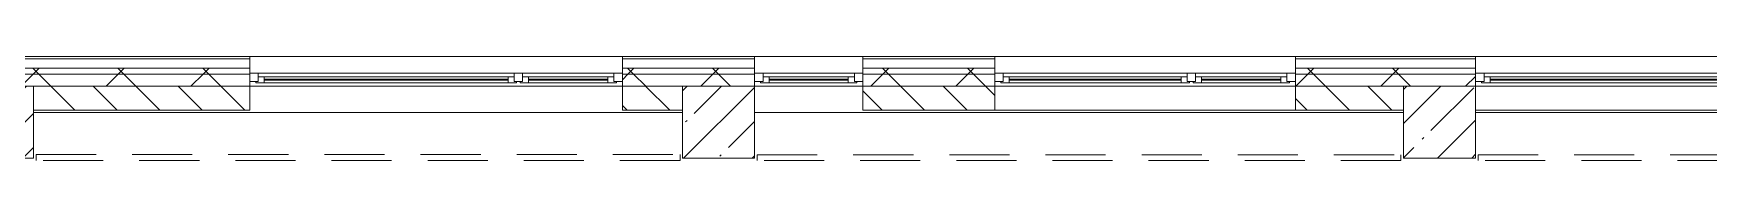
# Model space of a CAD drawing. Header units: millimetres. Extents: x -5426 to 189269, y -8553 to 29000.
# Drawn here: x 105019 to 118957, y 26479 to 27350 of the extents above; entities that cross this region are included whole.
import ezdxf

# ---------------------------------------------------------------- set-up
doc = ezdxf.new("R2010")
doc.units = ezdxf.units.MM
doc.linetypes.add('200_ШТРИХ__ш1_п0_6_', pattern=[800, 500, -300])
for name, color, linetype, lineweight in [('A-DETL-MBND-1', 7, '200_ШТРИХ__ш1_п0_6_', 9), ('A-GLAZ-2', 7, 'Continuous', 5), ('A-WALL', 7, 'Continuous', 9), ('A-WALL-5', 7, 'Continuous', 5), ('I-WALL-20', 7, 'Continuous', 5), ('S-COLS-2', 7, 'Continuous', 5)]:
    doc.layers.add(name, color=color, linetype=linetype, lineweight=lineweight)
pattern_1 = [(45, (62258.8, 0), (-353.5534, 353.5534), []), (135, (62258.8, 0), (-353.5534, -353.5534), [])]
pattern_2 = [(45, (62258.82, 0), (-285.123, 285.123), []), (45, (62543.95, 0), (-285.123, 285.123), [504.031, -100.806, 16.764, -84.042])]

# ---------------------------------------------------------------- blocks, each defined once
blk = doc.blocks.new('BSC_Колонна _Прямоугольная - 600х600-V84-3_4_1_птичка')
at = {"layer": 'S-COLS-2'}
h = blk.add_hatch(dxfattribs=at)
h.set_pattern_fill('FP_73', color=256, style=0, pattern_type=2)
h.set_pattern_definition([(45, (-42460, -26800), (-285.123, 285.123), []), (45, (-42174.88, -26800), (-285.123, 285.123), [504.031, -100.806, 16.764, -84.042])])
h.paths.add_polyline_path([(-300, -300), (300, -300), (300, 300), (-300, 300)])
for p, q in [((300, 300), (-300, 300)), ((-300, 300), (-300, -300)), ((300, -300), (300, 300)), ((-300, -300), (300, -300))]:
    blk.add_line(p, q, dxfattribs=at)
blk = doc.blocks.new('120_Окно_СКБ_2Ст - 120_Окно_СКБ_2Ст 3100х2500 _мал_створка слева_ 2-19089248-3_4_1_птичка')
at = {"layer": 'A-GLAZ-2'}
for p, q in [((-1550, -75), (-1550, -5)), ((-1550, -5), (-1480, -5)), ((1550, -5), (-1550, -5)), ((-1480, -75), (-1550, -75)), ((-1550, -75), (-1500, -75)), ((-1480, -75), (-1500, -75)), ((-1500, -75), (-1500, -85)), ((-1500, -85), (670, -85)), ((670, -85), (-1500, -85)), ((-1480, -5), (-1480, -75)), ((650, -35), (-1480, -35)), ((-1480, -35), (-1480, -75)), ((-1430, -85), (-1430, -35)), ((-1430, -55), (600, -55)), ((600, -65), (-1430, -65)), ((600, -85), (600, -35)), ((650, -75), (650, -5)), ((650, -5), (720, -5)), ((650, -75), (650, -35)), ((720, -75), (650, -75)), ((670, -75), (650, -75)), ((670, -75), (700, -75)), ((670, -85), (670, -75)), ((720, -75), (700, -75)), ((700, -75), (700, -85)), ((700, -85), (1500, -85)), ((1500, -85), (700, -85)), ((720, -5), (720, -75)), ((1480, -35), (720, -35)), ((720, -35), (720, -75)), ((770, -85), (770, -35)), ((770, -55), (1430, -55)), ((1430, -65), (770, -65)), ((1430, -85), (1430, -35)), ((1480, -75), (1480, -5)), ((1480, -5), (1550, -5)), ((1480, -75), (1480, -35)), ((1550, -75), (1480, -75)), ((1500, -75), (1480, -75)), ((1500, -75), (1550, -75)), ((1500, -85), (1500, -75)), ((1550, -5), (1550, -75))]:
    blk.add_line(p, q, dxfattribs=at)
blk = doc.blocks.new('120_Окно_СКБ_2Ст - 120_Окно_СКБ_2Ст 2500х2500 _мал створка справа_-23206729-3_4_1_птичка')
at = {"layer": 'A-GLAZ-2'}
for p, q in [((-1250, -75), (-1250, -5)), ((-1250, -5), (-1180, -5)), ((1250, -5), (-1250, -5)), ((-1180, -75), (-1250, -75)), ((-1250, -75), (-1200, -75)), ((-1180, -75), (-1200, -75)), ((-1200, -75), (-1200, -85)), ((-1200, -85), (370, -85)), ((370, -85), (-1200, -85)), ((-1180, -5), (-1180, -75)), ((350, -35), (-1180, -35)), ((-1180, -35), (-1180, -75)), ((-1130, -85), (-1130, -35)), ((-1130, -55), (300, -55)), ((300, -65), (-1130, -65)), ((300, -85), (300, -35)), ((350, -75), (350, -5)), ((350, -5), (420, -5)), ((350, -75), (350, -35)), ((420, -75), (350, -75)), ((370, -75), (350, -75)), ((370, -75), (400, -75)), ((370, -85), (370, -75)), ((420, -75), (400, -75)), ((400, -75), (400, -85)), ((400, -85), (1200, -85)), ((1200, -85), (400, -85)), ((420, -5), (420, -75)), ((1180, -35), (420, -35)), ((420, -35), (420, -75)), ((470, -85), (470, -35)), ((470, -55), (1130, -55)), ((1130, -65), (470, -65)), ((1130, -85), (1130, -35)), ((1180, -75), (1180, -5)), ((1180, -5), (1250, -5)), ((1180, -75), (1180, -35)), ((1250, -75), (1180, -75)), ((1200, -75), (1180, -75)), ((1200, -75), (1250, -75)), ((1200, -85), (1200, -75)), ((1250, -5), (1250, -75))]:
    blk.add_line(p, q, dxfattribs=at)
blk = doc.blocks.new('120_Окно_СКБ_1Ст - 120_Окно_СКБ_1Ст_900х2500_h_-21649151-3_4_1_птичка')
at = {"layer": 'A-GLAZ-2'}
for p, q in [((-450, -75), (-450, -5)), ((-450, -5), (-380, -5)), ((450, -5), (-450, -5)), ((-380, -75), (-450, -75)), ((-450, -75), (-400, -75)), ((-380, -75), (-400, -75)), ((-400, -75), (-400, -85)), ((-400, -85), (400, -85)), ((400, -85), (-400, -85)), ((-380, -5), (-380, -75)), ((380, -35), (-380, -35)), ((-380, -35), (-380, -75)), ((-330, -85), (-330, -35)), ((-330, -55), (330, -55)), ((330, -65), (-330, -65)), ((330, -85), (330, -35)), ((380, -75), (380, -5)), ((380, -5), (450, -5)), ((380, -75), (380, -35)), ((450, -75), (380, -75)), ((400, -75), (380, -75)), ((400, -75), (450, -75)), ((400, -85), (400, -75)), ((450, -5), (450, -75))]:
    blk.add_line(p, q, dxfattribs=at)

msp = doc.modelspace()

# ---------------------------------------------------------------- hatches: boundary and pattern name
at = {"layer": 'A-WALL-5'}
h = msp.add_hatch(dxfattribs=at)
h.set_pattern_fill('FP_70', color=256, style=0, pattern_type=2)
h.set_pattern_definition(pattern_1)
h.paths.add_polyline_path([(155418.8, 27200), (155468.8, 27200), (155468.8, 27250), (142608.8, 27250), (142608.8, 27200), (154551.5, 27200)])
h.paths.add_polyline_path([(138608.8, 27200), (139508.8, 27200), (139508.8, 27250), (138608.8, 27250)])
h.paths.add_polyline_path([(133068.8, 27200), (133068.8, 27250), (131868.8, 27250), (131868.8, 27200), (132178.6, 27200)])
h.paths.add_polyline_path([(128449.8, 27200), (129368.8, 27200), (129368.8, 27250), (125118.8, 27250), (125118.8, 27200), (126585.3, 27200)])
h.paths.add_polyline_path([(135168.8, 27200), (136508.8, 27200), (136508.8, 27250), (135168.8, 27250)])
h.paths.add_polyline_path([(123788.7, 27200), (124218.8, 27200), (124218.8, 27250), (122118.8, 27250), (122118.8, 27200), (122856.5, 27200)])
h.paths.add_polyline_path([(120992.1, 27200), (121218.8, 27200), (121218.8, 27250), (120118.8, 27250), (120118.8, 27200)])
h.paths.add_polyline_path([(116331.1, 27200), (117018.8, 27200), (117018.8, 27250), (115518.8, 27250), (115518.8, 27200)])
h.paths.add_polyline_path([(112602.3, 27200), (113018.8, 27200), (113018.8, 27250), (111919.1, 27250), (111919.1, 27200)])
h.paths.add_polyline_path([(110737.9, 27200), (111019.1, 27200), (111019.1, 27250), (109918.8, 27250), (109918.8, 27200)])
h.paths.add_polyline_path([(104318.8, 27200), (106818.8, 27200), (106818.8, 27250), (104318.8, 27250)])
h = msp.add_hatch(dxfattribs=at)
h.set_pattern_fill('FP_70', color=256, style=0, pattern_type=2)
h.set_pattern_definition(pattern_1)
h.paths.add_polyline_path([(155318.8, 27100), (155418.8, 27100), (155418.8, 27200), (142608.8, 27200), (142608.8, 27100), (154551.5, 27100)])
h.paths.add_polyline_path([(133068.8, 27100), (133068.8, 27200), (131868.8, 27200), (131868.8, 27100), (132178.6, 27100)])
h.paths.add_polyline_path([(136508.8, 27100), (136508.8, 27200), (135168.8, 27200), (135168.8, 27100), (135907.4, 27100)])
h.paths.add_polyline_path([(138608.8, 27100), (139508.8, 27100), (139508.8, 27200), (138608.8, 27200)])
h.paths.add_polyline_path([(129368.8, 27100), (129368.8, 27200), (125118.8, 27200), (125118.8, 27100), (128449.8, 27100)])
h.paths.add_polyline_path([(122118.8, 27100), (124218.8, 27100), (124218.8, 27200), (122118.8, 27200)])
h.paths.add_polyline_path([(121218.8, 27100), (121218.8, 27200), (120118.8, 27200), (120118.8, 27100), (120992.1, 27100)])
h.paths.add_polyline_path([(116331.1, 27100), (117018.8, 27100), (117018.8, 27200), (115518.8, 27200), (115518.8, 27100)])
h.paths.add_polyline_path([(112602.3, 27100), (113018.8, 27100), (113018.8, 27200), (111919.1, 27200), (111919.1, 27100)])
h.paths.add_polyline_path([(110737.9, 27100), (111019.1, 27100), (111019.1, 27200), (109918.8, 27200), (109918.8, 27100)])
h.paths.add_polyline_path([(106076.9, 27100), (106818.8, 27100), (106818.8, 27200), (104418.8, 27200), (104418.8, 27100), (105018.8, 27100)])
h = msp.add_hatch(dxfattribs=at)
h.set_pattern_fill('FP_68', color=256, style=0, pattern_type=2)
h.set_pattern_definition([(135, (62258.82, 0), (-176.7767, -176.7767), [])])
h.paths.add_polyline_path([(144297.2, 26900), (146458.8, 26900), (146458.8, 27100), (143408.8, 27100), (143408.8, 26900)])
h.paths.add_polyline_path([(142898.9, 26900), (142908.8, 26900), (142908.8, 27100), (142608.8, 27100), (142608.8, 26900)])
h.paths.add_polyline_path([(128418.8, 26900), (128418.8, 27100), (125118.8, 27100), (125118.8, 26900), (126585.3, 26900)])
h.paths.add_polyline_path([(131868.8, 26900), (132568.8, 26900), (132568.8, 27100), (131868.8, 27100)])
h.paths.add_polyline_path([(129368.8, 26900), (129368.8, 27100), (129018.8, 27100), (129018.8, 26900)])
h.paths.add_polyline_path([(135168.8, 26900), (135798.8, 26900), (135798.8, 27100), (135168.8, 27100)])
h.paths.add_polyline_path([(136298.8, 26900), (136508.8, 26900), (136508.8, 27100), (136298.8, 27100)])
h.paths.add_polyline_path([(139008.8, 26900), (139008.8, 27100), (138608.8, 27100), (138608.8, 26900), (138704, 26900)])
h.paths.add_polyline_path([(122118.8, 26900), (122418.8, 26900), (122418.8, 27100), (122118.8, 27100)])
h.paths.add_polyline_path([(120118.8, 26900), (121218.8, 26900), (121218.8, 27100), (120118.8, 27100)])
h.paths.add_polyline_path([(116418.8, 26900), (116418.8, 27100), (115518.8, 27100), (115518.8, 26900), (116331.1, 26900)])
h.paths.add_polyline_path([(123018.8, 26900), (124218.8, 26900), (124218.8, 27100), (123018.8, 27100)])
h.paths.add_polyline_path([(111919.1, 26900), (113018.8, 26900), (113018.8, 27100), (111919.1, 27100)])
h.paths.add_polyline_path([(110418.8, 26900), (110418.8, 27100), (109918.8, 27100), (109918.8, 26900)])
h.paths.add_polyline_path([(106818.8, 26900), (106818.8, 27100), (105018.8, 27100), (105018.8, 26900), (106076.9, 26900)])
at = {"layer": 'S-COLS-2'}
h = msp.add_hatch(dxfattribs=at)
h.set_pattern_fill('FP_66', color=256, style=0, pattern_type=2)
h.set_pattern_definition(pattern_2)
h.paths.add_polyline_path([(110737.9, 26500), (111018.8, 26500), (111018.8, 27100), (110418.8, 27100), (110418.8, 26500)])
h = msp.add_hatch(dxfattribs=at)
h.set_pattern_fill('FP_66', color=256, style=0, pattern_type=2)
h.set_pattern_definition(pattern_2)
h.paths.add_polyline_path([(117018.8, 26500), (117018.8, 27100), (116418.8, 27100), (116418.8, 26500)])

# ---------------------------------------------------------------- linework, layer by layer
at = {"layer": 'A-DETL-MBND-1'}
for p, q in [((105039.8, 26530), (105039.8, 26480)), ((105039.8, 26530), (110398.8, 26530)), ((110398.8, 26480), (110398.8, 26530)), ((111040.1, 26529), (111040.1, 26479)), ((111040.1, 26529), (116397.8, 26529)), ((116397.8, 26479), (116397.8, 26529)), ((117038.8, 26529), (117038.8, 26479)), ((117038.8, 26529), (122398.8, 26529)), ((110398.8, 26480), (105039.8, 26480)), ((116397.8, 26479), (111040.1, 26479)), ((122398.8, 26479), (117038.8, 26479))]:
    msp.add_line(p, q, dxfattribs=at)
at = {"layer": 'A-WALL'}
for p, q in [((106818.8, 27330), (104188.8, 27330)), ((111019.1, 27330), (109918.8, 27330)), ((113018.8, 27330), (111919.1, 27330)), ((117018.8, 27330), (115518.8, 27330)), ((106818.8, 27250), (104268.8, 27250)), ((106818.8, 27200), (104318.8, 27200)), ((111019.1, 27250), (109918.8, 27250)), ((111019.1, 27200), (109918.8, 27200)), ((113018.8, 27250), (111919.1, 27250)), ((113018.8, 27200), (111919.1, 27200)), ((117018.8, 27250), (115518.8, 27250)), ((117018.8, 27200), (115518.8, 27200))]:
    msp.add_line(p, q, dxfattribs=at)
at = {"layer": 'A-WALL-5'}
for p, q in [((104168.8, 27350), (111919.1, 27350)), ((106818.8, 26900), (106818.8, 27350)), ((109918.8, 27350), (109918.8, 26900)), ((111019.1, 26900), (111019.1, 27350)), ((111919.1, 27350), (111919.1, 26900)), ((138608.8, 27350), (111919.1, 27350)), ((113018.8, 26900), (113018.8, 27350)), ((115518.8, 27350), (115518.8, 26900)), ((117018.8, 27100), (117018.8, 27350)), ((111019.1, 27100), (105018.8, 27100)), ((110418.8, 26900), (110418.8, 27100)), ((111018.8, 27100), (111018.8, 26900)), ((155068.8, 27100), (111018.8, 27100)), ((116418.8, 26900), (116418.8, 27100)), ((105018.8, 26900), (106818.8, 26900)), ((109918.8, 26900), (110418.8, 26900)), ((111018.8, 26900), (111019.1, 26900)), ((111919.1, 26900), (113018.8, 26900)), ((115518.8, 26900), (116418.8, 26900))]:
    msp.add_line(p, q, dxfattribs=at)
at = {"layer": 'I-WALL-20'}
for p, q in [((106818.8, 27100), (109918.8, 27100)), ((111019.1, 27100), (111919.1, 27100)), ((113018.8, 27100), (115518.8, 27100)), ((117018.8, 27100), (120118.8, 27100)), ((115518.8, 26900), (113018.8, 26900)), ((120118.8, 26900), (117018.8, 26900)), ((110418.8, 26880), (105018.8, 26880)), ((116418.8, 26880), (111018.8, 26880)), ((122418.8, 26880), (117018.8, 26880))]:
    msp.add_line(p, q, dxfattribs=at)
at = {"layer": 'S-COLS-2'}
for p, q in [((111018.8, 27100), (110418.8, 27100)), ((110418.8, 27100), (110418.8, 26900)), ((111018.8, 26900), (111018.8, 27100)), ((117018.8, 27100), (116418.8, 27100)), ((116418.8, 27100), (116418.8, 26900)), ((117018.8, 26500), (117018.8, 27100)), ((110418.8, 26900), (110418.8, 26500)), ((111018.8, 26500), (111018.8, 26900)), ((116418.8, 26900), (116418.8, 26500)), ((110418.8, 26500), (111018.8, 26500)), ((116418.8, 26500), (117018.8, 26500))]:
    msp.add_line(p, q, dxfattribs=at)

# ---------------------------------------------------------------- block references
at = {"layer": 'A-GLAZ-2'}
for name, p in [('120_Окно_СКБ_2Ст - 120_Окно_СКБ_2Ст 3100х2500 _мал_створка слева_ 2-19089248-3_4_1_птичка', (108368.8, 27215)), ('120_Окно_СКБ_1Ст - 120_Окно_СКБ_1Ст_900х2500_h_-21649151-3_4_1_птичка', (111469.1, 27215)), ('120_Окно_СКБ_2Ст - 120_Окно_СКБ_2Ст 2500х2500 _мал створка справа_-23206729-3_4_1_птичка', (114268.8, 27215)), ('120_Окно_СКБ_2Ст - 120_Окно_СКБ_2Ст 3100х2500 _мал_створка слева_ 2-19089248-3_4_1_птичка', (118568.8, 27215))]:
    msp.add_blockref(name, p, dxfattribs=at)
at = {"layer": 'S-COLS-2'}
msp.add_blockref('BSC_Колонна _Прямоугольная - 600х600-V84-3_4_1_птичка', (104718.8, 26800), dxfattribs=at)

doc.saveas('drawing.dxf')
